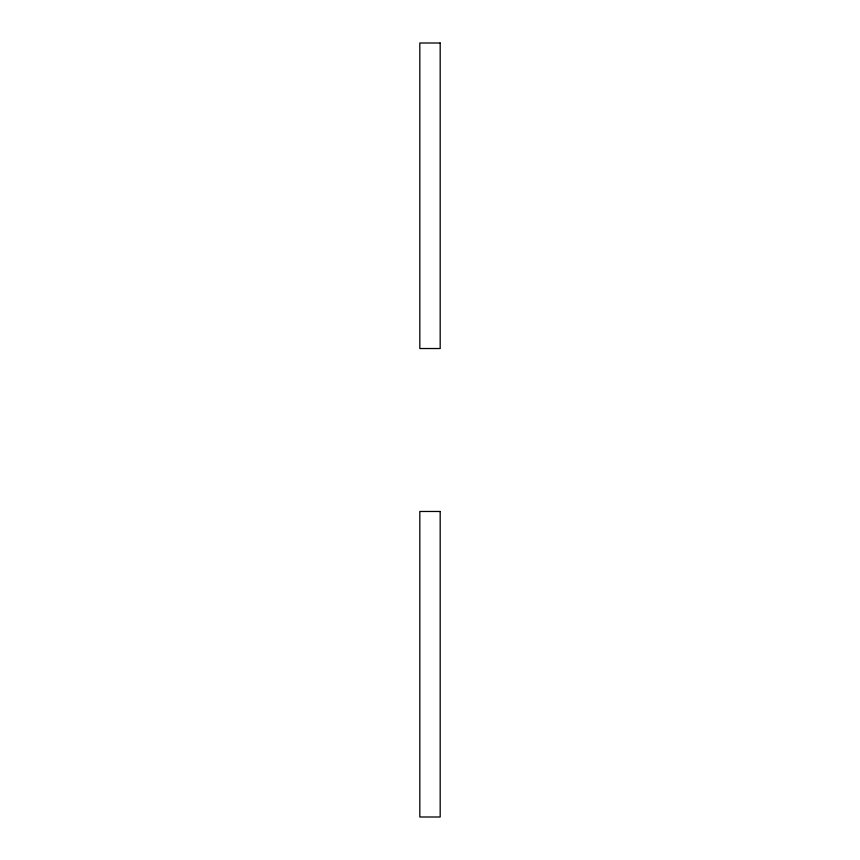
<?xml version="1.0" encoding="UTF-8"?>
<svg xmlns="http://www.w3.org/2000/svg" width="860" height="860" viewBox="0 0 860 860"><rect width="100%" height="100%" fill="white"/><g stroke="black" fill="none" stroke-linecap="round" stroke-linejoin="round"><path stroke-width="1.29" d="M440.18 43L419.82 43L419.82 348.526L440.18 348.526L440.18 43M440.18 511.474L419.82 511.474L419.82 817L440.18 817L440.18 511.474"/></g></svg>
